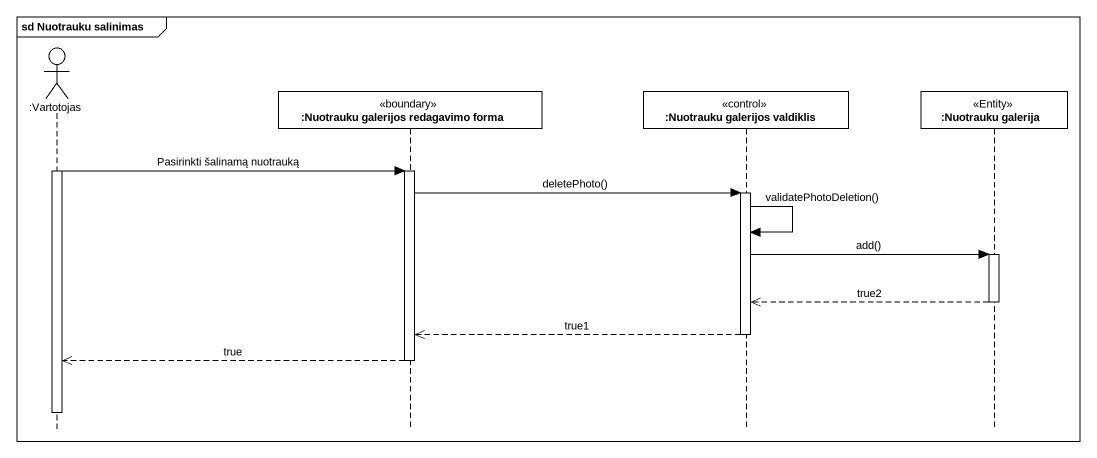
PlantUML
@startuml
mainframe sd Nuotrauku salinimas
hide footbox
actor ":Vartotojas" as Vartotojas
participant ":Nuotrauku galerijos redagavimo forma" as Nuotrauku_galerijos <<boundary>>
participant ":Nuotrauku galerijos valdiklis" as Nuotrauku_galerijos_2 <<control>>
participant ":Nuotrauku galerija" as Nuotrauku_galerija <<Entity>>

activate Vartotojas
Vartotojas -> Nuotrauku_galerijos : Pasirinkti šalinamą nuotrauką
activate Nuotrauku_galerijos
Nuotrauku_galerijos -> Nuotrauku_galerijos_2 : deletePhoto()
activate Nuotrauku_galerijos_2
Nuotrauku_galerijos_2 -> Nuotrauku_galerijos_2 : validatePhotoDeletion()
Nuotrauku_galerijos_2 -> Nuotrauku_galerija : add()
activate Nuotrauku_galerija
Nuotrauku_galerija -->> Nuotrauku_galerijos_2 : true2
deactivate Nuotrauku_galerija
Nuotrauku_galerijos_2 -->> Nuotrauku_galerijos : true1
deactivate Nuotrauku_galerijos_2
Nuotrauku_galerijos -->> Vartotojas : true
deactivate Nuotrauku_galerijos
deactivate Vartotojas
@enduml
